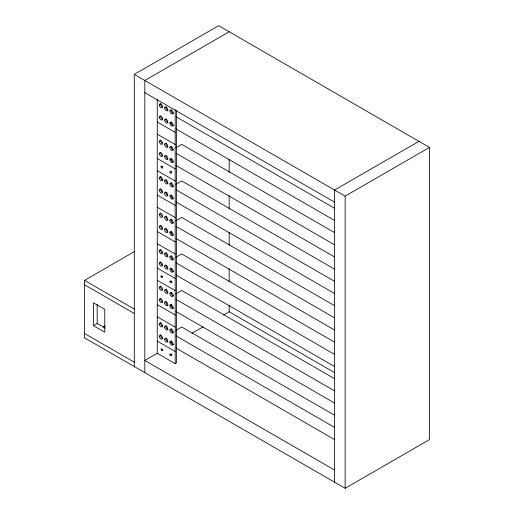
<?xml version="1.0" encoding="UTF-8"?>
<svg xmlns="http://www.w3.org/2000/svg" width="514" height="514" viewBox="0 0 514 514"><rect width="100%" height="100%" fill="white"/><g stroke="black" fill="none" stroke-linecap="round" stroke-linejoin="round"><path stroke-width="0.77" d="M134.282 366.566L134.282 74.395L218.623 25.7L429.479 147.434L429.479 439.605L345.138 488.3L84.521 337.833L84.521 280.374L134.295 251.635M229.167 31.784L144.826 80.48L144.826 372.65M175.794 147.82L181.725 144.395L334.653 232.688M175.794 184.34L181.725 180.915L334.653 269.207M175.794 220.859L181.725 217.435L334.653 305.727M175.794 257.379L181.725 253.955L334.653 342.247M93.375 325.664L104.766 332.237L104.766 309.351L93.375 302.772L93.375 325.664L97.172 323.467L105.209 328.112M418.936 141.35L334.595 190.045L334.595 482.216M103.173 327.065L105.248 325.87M175.794 293.905L181.725 290.481L334.653 378.773M134.282 74.395L345.138 196.13L429.479 147.434M175.794 330.425L181.725 327L334.653 415.293M176.456 110.324L176.456 362.91L175.19 363.642L157.265 353.298L144.826 360.475L334.595 470.04M192.037 333.22L203.036 326.865M223.667 314.96L229.167 311.786L334.826 372.785M144.826 92.655L334.595 202.214M176.045 116.768L334.537 208.273M176.045 128.943L334.537 220.442M157.265 121.991L175.19 132.342M157.265 134.167L175.19 144.518M176.045 153.288L334.537 244.792M176.045 165.463L334.537 256.968M157.265 158.518L175.19 168.862M157.265 170.687L175.19 181.037M176.045 189.814L334.537 281.312M176.045 201.983L334.537 293.488M157.265 195.037L175.19 205.382M157.265 207.213L175.19 217.557M176.045 226.333L334.537 317.832M176.045 238.509L334.537 330.007M157.265 231.557L175.19 241.908M157.265 243.732L175.19 254.077M176.045 262.853L334.537 354.358M176.045 275.029L334.537 366.527M157.265 268.077L175.19 278.427M157.265 280.252L175.19 290.603M176.045 299.373L334.537 390.878M176.045 311.548L334.537 403.053M157.265 304.603L175.19 314.947M157.265 316.772L175.19 327.122M84.521 280.374L134.282 309.107M176.045 335.899L334.537 427.397M84.521 284.756L134.282 313.489M176.045 348.068L334.537 439.573M157.265 341.123L175.19 351.467M84.521 333.451L134.282 362.184M345.138 196.13L345.138 488.3M229.167 159.43L229.167 172.261M229.167 195.513L229.167 209.147M229.167 232.399L229.167 245.229M229.167 268.481L229.167 282.115M229.167 305.367L229.167 311.786M175.19 109.566L175.19 363.642M171.181 122.326L171.181 123.848M171.181 158.852L171.181 160.374M171.181 195.371L171.181 196.894M171.181 231.891L171.181 233.414M171.181 268.411L171.181 269.934M171.181 304.172L171.181 306.46M171.181 340.692L171.181 342.979M157.265 99.215L157.265 353.298M97.172 304.526L97.172 323.467M162.63 107.13A2.236 1.291 60 0 1 160.966 105.518A2.236 1.291 60 0 1 160.85 103.43M167.905 110.176A2.236 1.291 60 0 1 165.964 106.822M173.552 113.26A2.236 1.291 60 0 1 171.798 112.11A2.236 1.291 60 0 1 171.239 109.867M167.905 122.351A2.236 1.291 60 0 1 165.964 118.997M173.552 125.429A2.236 1.291 60 0 1 171.798 124.285A2.236 1.291 60 0 1 171.239 122.036M162.63 119.306A2.236 1.291 60 0 1 160.696 115.952M162.63 143.657A2.236 1.291 60 0 1 160.966 142.044A2.236 1.291 60 0 1 160.85 139.949M167.905 146.696A2.236 1.291 60 0 1 166.24 145.083A2.236 1.291 60 0 1 166.125 142.995M173.552 149.78A2.236 1.291 60 0 1 171.798 148.636A2.236 1.291 60 0 1 171.239 146.387M167.905 158.871A2.236 1.291 60 0 1 165.964 155.517M162.63 155.826A2.236 1.291 60 0 1 160.696 152.472M173.552 161.955A2.236 1.291 60 0 1 171.798 160.805A2.236 1.291 60 0 1 171.239 158.563M162.63 180.176A2.236 1.291 60 0 1 160.966 178.564A2.236 1.291 60 0 1 160.85 176.469M167.905 183.222A2.236 1.291 60 0 1 166.24 181.609A2.236 1.291 60 0 1 166.125 179.514M173.552 186.299A2.236 1.291 60 0 1 171.644 184.905A2.236 1.291 60 0 1 171.393 182.56M162.63 192.352A2.236 1.291 60 0 1 160.696 188.998M167.905 195.391A2.236 1.291 60 0 1 165.964 192.037M173.359 198.468A2.236 1.291 60 0 1 172.961 198.359L172.543 198.121A2.236 1.291 60 0 1 171.31 194.883M162.63 216.696A2.236 1.291 60 0 1 160.966 215.083A2.236 1.291 60 0 1 160.85 212.995M167.905 219.741A2.236 1.291 60 0 1 166.24 218.129A2.236 1.291 60 0 1 166.125 216.034M173.552 222.819A2.236 1.291 60 0 1 171.644 221.431A2.236 1.291 60 0 1 171.393 219.08M162.63 228.871A2.236 1.291 60 0 1 160.696 225.517M167.905 231.917A2.236 1.291 60 0 1 165.964 228.557M173.552 234.994A2.236 1.291 60 0 1 171.798 233.851A2.236 1.291 60 0 1 171.239 231.602M162.63 253.216A2.236 1.291 60 0 1 160.966 251.603A2.236 1.291 60 0 1 160.85 249.515M167.905 256.261A2.236 1.291 60 0 1 166.24 254.648A2.236 1.291 60 0 1 166.125 252.56M173.552 259.345A2.236 1.291 60 0 1 171.644 257.951A2.236 1.291 60 0 1 171.393 255.599M162.63 265.391A2.236 1.291 60 0 1 160.696 262.037M167.905 268.436A2.236 1.291 60 0 1 165.964 265.083M173.629 271.508A2.236 1.291 60 0 1 172.852 271.353L172.441 271.084A2.236 1.291 60 0 1 171.213 268.212M162.63 289.742A2.236 1.291 60 0 1 160.966 288.129A2.236 1.291 60 0 1 160.85 286.035M167.905 292.781A2.236 1.291 60 0 1 166.24 291.168A2.236 1.291 60 0 1 166.125 289.08M173.552 295.865A2.236 1.291 60 0 1 171.644 294.471A2.236 1.291 60 0 1 171.393 292.125M162.63 301.911A2.236 1.291 60 0 1 160.966 300.298A2.236 1.291 60 0 1 160.85 298.21M167.905 304.956A2.236 1.291 60 0 1 165.964 301.602M173.552 308.04A2.236 1.291 60 0 1 171.798 306.89A2.236 1.291 60 0 1 171.239 304.648M162.63 326.262A2.236 1.291 60 0 1 160.966 324.649A2.236 1.291 60 0 1 160.85 322.554M167.905 329.307A2.236 1.291 60 0 1 166.24 327.694A2.236 1.291 60 0 1 166.125 325.6M173.552 332.385A2.236 1.291 60 0 1 171.644 330.99A2.236 1.291 60 0 1 171.393 328.645M162.63 338.437A2.236 1.291 60 0 1 160.966 336.824A2.236 1.291 60 0 1 160.85 334.73M167.905 341.476A2.236 1.291 60 0 1 165.964 338.122M173.552 344.56A2.236 1.291 60 0 1 171.798 343.416A2.236 1.291 60 0 1 171.239 341.167M162.617 349.552A1.041 0.604 60 0 1 162.469 349.327M171.972 355.09A1.041 0.604 60 0 1 171.779 354.949M171.451 354.538A1.041 0.604 60 0 1 171.233 353.812M162.642 276.545A1.041 0.604 60 0 1 162.488 276.326M172.01 282.07A1.041 0.604 60 0 1 171.817 281.942M171.477 281.543A1.041 0.604 60 0 1 171.239 280.817M162.642 166.986A1.041 0.604 60 0 1 162.302 166.266M171.451 171.933A1.041 0.604 60 0 1 171.258 171.438M169.986 281.331L169.973 281.543A1.041 0.604 60 0 0 170.648 282.745A1.041 0.604 60 0 0 171.432 282.52L171.445 282.308A1.041 0.604 60 0 0 170.764 281.113A1.041 0.604 60 0 0 169.986 281.331M171.715 195.487L171.303 195.243A2.236 1.291 60 0 0 169.916 196.239A2.236 1.291 60 0 0 171.278 198.847L171.695 199.091A2.236 1.291 60 0 0 173.083 198.096A2.236 1.291 60 0 0 171.715 195.487M171.817 268.61L171.406 268.334A2.236 1.291 60 0 0 169.922 269.163A2.236 1.291 60 0 0 171.175 271.81L171.586 272.086A2.236 1.291 60 0 0 173.077 271.257A2.236 1.291 60 0 0 171.817 268.61M162.482 350.259L162.469 350.028A1.041 0.604 60 0 0 161.685 348.91A1.041 0.604 60 0 0 161.01 349.334L161.023 349.565A1.041 0.604 60 0 0 161.807 350.683A1.041 0.604 60 0 0 162.482 350.259M169.916 342.337A2.236 1.291 60 0 0 172.286 345.292A2.236 1.291 60 0 0 172.286 342.125A2.236 1.291 60 0 0 169.916 342.337M164.647 339.298A2.236 1.291 60 0 0 167.018 342.247A2.236 1.291 60 0 0 167.018 339.086A2.236 1.291 60 0 0 164.647 339.298M159.372 336.252A2.236 1.291 60 0 0 161.749 339.201A2.236 1.291 60 0 0 161.749 336.04A2.236 1.291 60 0 0 159.372 336.252M169.916 330.161A2.236 1.291 60 0 0 172.286 333.117A2.236 1.291 60 0 0 172.286 329.956A2.236 1.291 60 0 0 169.916 330.161M164.647 327.122A2.236 1.291 60 0 0 167.018 330.072A2.236 1.291 60 0 0 167.018 326.91A2.236 1.291 60 0 0 164.647 327.122M159.372 324.077A2.236 1.291 60 0 0 161.749 327.026A2.236 1.291 60 0 0 161.749 323.865A2.236 1.291 60 0 0 159.372 324.077M159.372 104.952A2.236 1.291 60 0 0 161.749 107.901A2.236 1.291 60 0 0 161.749 104.74A2.236 1.291 60 0 0 159.372 104.952M164.647 107.991A2.236 1.291 60 0 0 167.018 110.947A2.236 1.291 60 0 0 167.018 107.779A2.236 1.291 60 0 0 164.647 107.991M169.916 111.037A2.236 1.291 60 0 0 172.286 113.986A2.236 1.291 60 0 0 172.286 110.825A2.236 1.291 60 0 0 169.916 111.037M169.916 123.212A2.236 1.291 60 0 0 172.286 126.161A2.236 1.291 60 0 0 172.286 123A2.236 1.291 60 0 0 169.916 123.212M159.372 117.121A2.236 1.291 60 0 0 161.749 120.077A2.236 1.291 60 0 0 161.749 116.909A2.236 1.291 60 0 0 159.372 117.121M164.647 120.167A2.236 1.291 60 0 0 167.018 123.116A2.236 1.291 60 0 0 167.018 119.955A2.236 1.291 60 0 0 164.647 120.167M161.01 166.761A1.041 0.604 60 0 0 162.116 168.142A1.041 0.604 60 0 0 162.116 166.664A1.041 0.604 60 0 0 161.01 166.761M169.967 171.939A1.041 0.604 60 0 0 171.078 173.314A1.041 0.604 60 0 0 171.078 171.837A1.041 0.604 60 0 0 169.967 171.939M164.647 193.213A2.236 1.291 60 0 0 167.018 196.162A2.236 1.291 60 0 0 167.018 193.001A2.236 1.291 60 0 0 164.647 193.213M159.372 190.167A2.236 1.291 60 0 0 161.749 193.116A2.236 1.291 60 0 0 161.749 189.955A2.236 1.291 60 0 0 159.372 190.167M169.916 184.083A2.236 1.291 60 0 0 172.286 187.032A2.236 1.291 60 0 0 172.286 183.871A2.236 1.291 60 0 0 169.916 184.083M164.647 181.037A2.236 1.291 60 0 0 167.018 183.986A2.236 1.291 60 0 0 167.018 180.825A2.236 1.291 60 0 0 164.647 181.037M159.372 177.992A2.236 1.291 60 0 0 161.749 180.941A2.236 1.291 60 0 0 161.749 177.78A2.236 1.291 60 0 0 159.372 177.992M169.916 232.778A2.236 1.291 60 0 0 172.286 235.727A2.236 1.291 60 0 0 172.286 232.566A2.236 1.291 60 0 0 169.916 232.778M159.372 226.687A2.236 1.291 60 0 0 161.749 229.636A2.236 1.291 60 0 0 161.749 226.475A2.236 1.291 60 0 0 159.372 226.687M164.647 229.732A2.236 1.291 60 0 0 167.018 232.681A2.236 1.291 60 0 0 167.018 229.52A2.236 1.291 60 0 0 164.647 229.732M169.916 220.602A2.236 1.291 60 0 0 172.286 223.551A2.236 1.291 60 0 0 172.286 220.39A2.236 1.291 60 0 0 169.916 220.602M164.647 217.557A2.236 1.291 60 0 0 167.018 220.506A2.236 1.291 60 0 0 167.018 217.345A2.236 1.291 60 0 0 164.647 217.557M159.372 214.511A2.236 1.291 60 0 0 161.749 217.467A2.236 1.291 60 0 0 161.749 214.299A2.236 1.291 60 0 0 159.372 214.511M159.372 263.207A2.236 1.291 60 0 0 161.749 266.162A2.236 1.291 60 0 0 161.749 262.995A2.236 1.291 60 0 0 159.372 263.207M164.647 266.252A2.236 1.291 60 0 0 167.018 269.201A2.236 1.291 60 0 0 167.018 266.04A2.236 1.291 60 0 0 164.647 266.252M159.372 251.038A2.236 1.291 60 0 0 161.749 253.987A2.236 1.291 60 0 0 161.749 250.826A2.236 1.291 60 0 0 159.372 251.038M169.916 257.122A2.236 1.291 60 0 0 172.286 260.071A2.236 1.291 60 0 0 172.286 256.91A2.236 1.291 60 0 0 169.916 257.122M164.647 254.077A2.236 1.291 60 0 0 167.018 257.032A2.236 1.291 60 0 0 167.018 253.865A2.236 1.291 60 0 0 164.647 254.077M161.01 276.326A1.041 0.604 60 0 0 162.116 277.701A1.041 0.604 60 0 0 162.116 276.23A1.041 0.604 60 0 0 161.01 276.326M169.916 305.817A2.236 1.291 60 0 0 172.286 308.766A2.236 1.291 60 0 0 172.286 305.605A2.236 1.291 60 0 0 169.916 305.817M159.372 299.733A2.236 1.291 60 0 0 161.749 302.682A2.236 1.291 60 0 0 161.749 299.521A2.236 1.291 60 0 0 159.372 299.733M164.647 302.772A2.236 1.291 60 0 0 167.018 305.727A2.236 1.291 60 0 0 167.018 302.56A2.236 1.291 60 0 0 164.647 302.772M169.916 293.642A2.236 1.291 60 0 0 172.286 296.597A2.236 1.291 60 0 0 172.286 293.43A2.236 1.291 60 0 0 169.916 293.642M164.647 290.603A2.236 1.291 60 0 0 167.018 293.552A2.236 1.291 60 0 0 167.018 290.391A2.236 1.291 60 0 0 164.647 290.603M159.372 287.557A2.236 1.291 60 0 0 161.749 290.506A2.236 1.291 60 0 0 161.749 287.345A2.236 1.291 60 0 0 159.372 287.557M159.372 141.472A2.236 1.291 60 0 0 161.749 144.421A2.236 1.291 60 0 0 161.749 141.26A2.236 1.291 60 0 0 159.372 141.472M164.647 144.518A2.236 1.291 60 0 0 167.018 147.467A2.236 1.291 60 0 0 167.018 144.305A2.236 1.291 60 0 0 164.647 144.518M169.916 147.557A2.236 1.291 60 0 0 172.286 150.512A2.236 1.291 60 0 0 172.286 147.345A2.236 1.291 60 0 0 169.916 147.557M159.372 153.647A2.236 1.291 60 0 0 161.749 156.597A2.236 1.291 60 0 0 161.749 153.435A2.236 1.291 60 0 0 159.372 153.647M164.647 156.686A2.236 1.291 60 0 0 167.018 159.642A2.236 1.291 60 0 0 167.018 156.474A2.236 1.291 60 0 0 164.647 156.686M169.916 159.732A2.236 1.291 60 0 0 172.286 162.681A2.236 1.291 60 0 0 172.286 159.52A2.236 1.291 60 0 0 169.916 159.732M169.967 354.544A1.041 0.604 60 0 0 171.078 355.919A1.041 0.604 60 0 0 171.078 354.442A1.041 0.604 60 0 0 169.967 354.544"/></g></svg>
